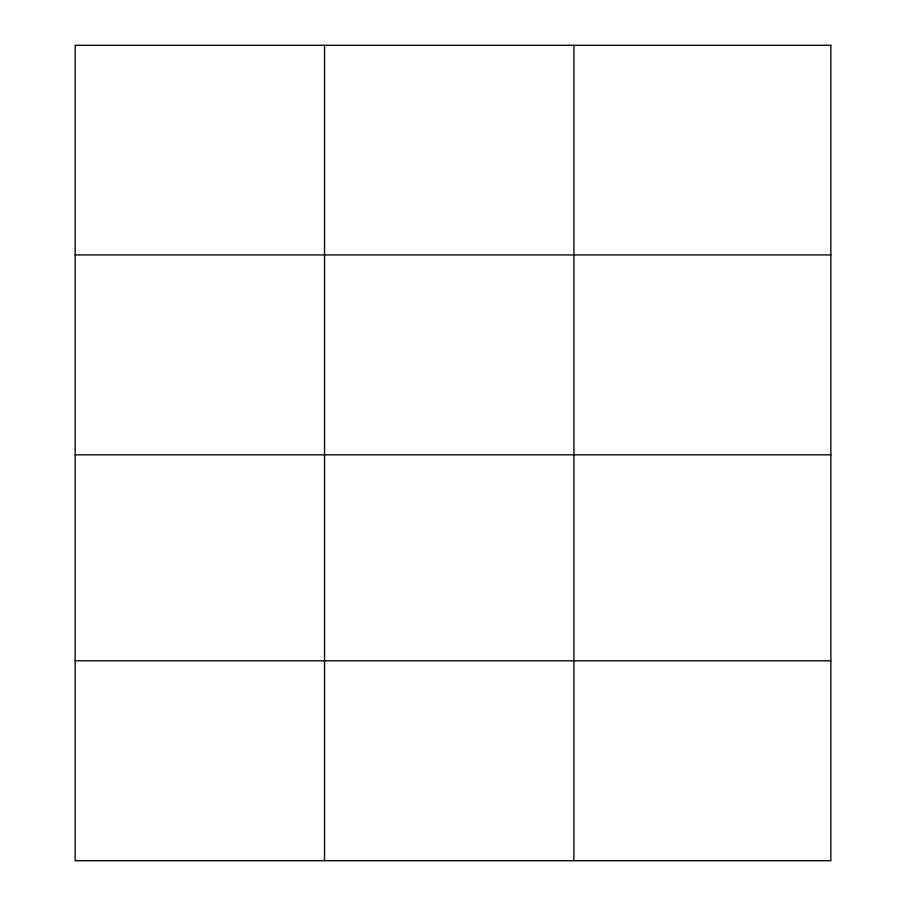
<?xml version="1.0" encoding="UTF-8"?>
<svg xmlns="http://www.w3.org/2000/svg" width="906" height="906" viewBox="0 0 906 906"><rect width="100%" height="100%" fill="white"/><g stroke="black" fill="none" stroke-linecap="round" stroke-linejoin="round"><path stroke-width="1.36" d="M75.153 254.926L830.847 254.926M75.153 454.823L830.847 454.823M75.153 660.791L830.847 660.791M573.906 45.3L573.906 860.7M324.529 45.3L324.529 860.7M830.847 45.3L75.153 45.3L75.153 860.7L830.847 860.7L830.847 45.3"/></g></svg>
